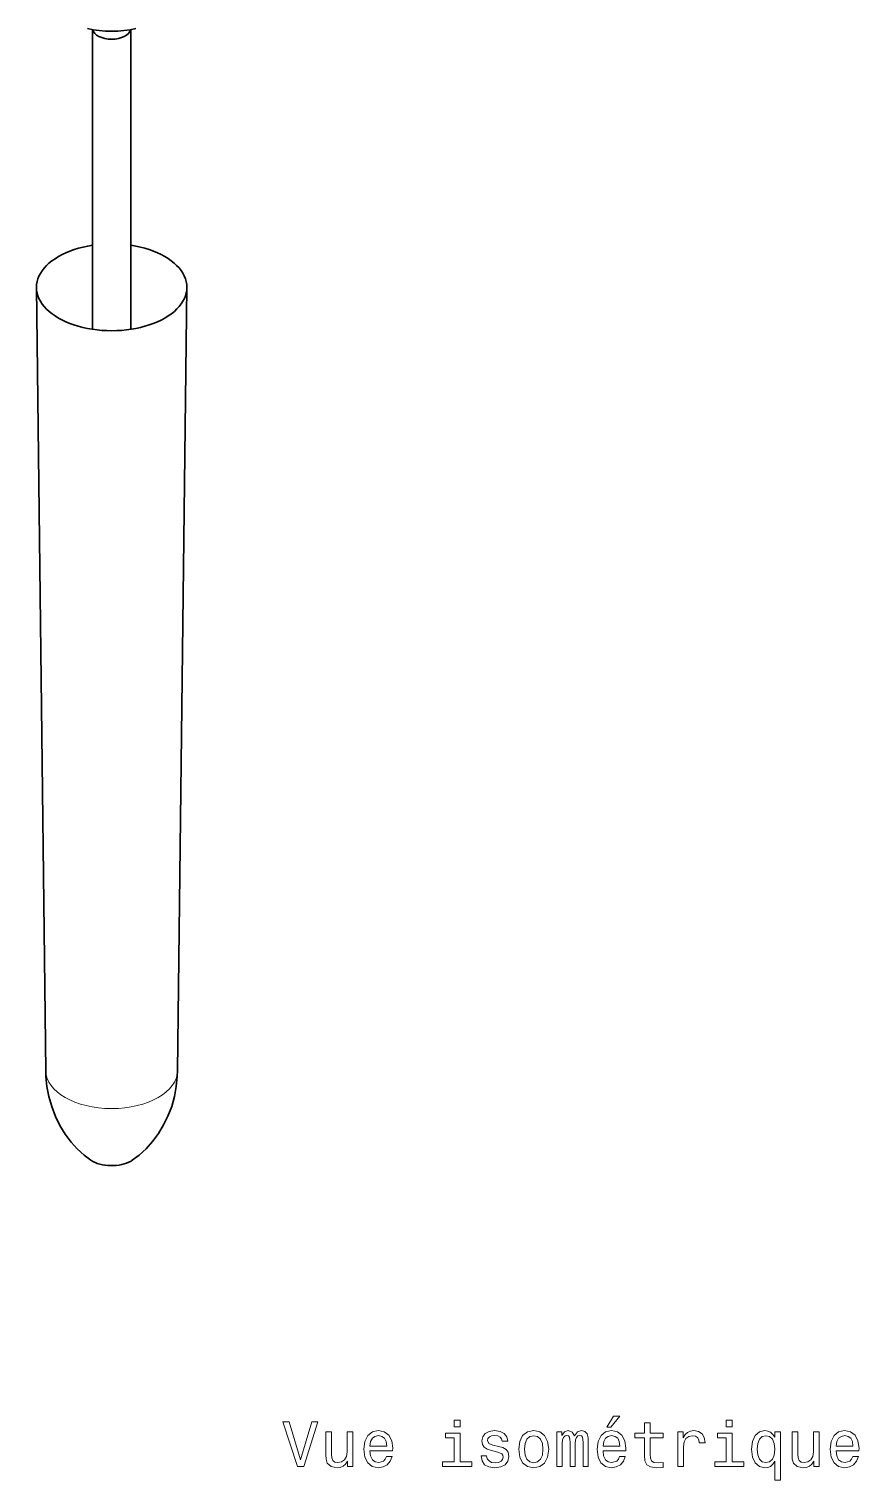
# Model space of a CAD drawing. Extents: x 291 to 1058, y 103 to 772.
# Drawn here: x 699.1 to 763.9, y 499.1 to 612.5 of the extents above; entities that cross this region are included whole.
import ezdxf

# ---------------------------------------------------------------- set-up
doc = ezdxf.new("R2010")
doc.units = 0

msp = doc.modelspace()

# ---------------------------------------------------------------- linework, layer by layer
at = {"color": 7, "lineweight": 35}
for p, q in [((704.02, 589.06), (704.02, 612.48)), ((707.02, 589.06), (707.02, 612.48)), ((700.37, 531.12), (699.64, 592.32)), ((710.67, 531.12), (711.4, 592.32))]:
    msp.add_line(p, q, dxfattribs=at)
for points in [[(703.9, 524.13), (703.37, 524.53), (702.83, 525.03), (702.36, 525.55), (701.89, 526.17), (701.48, 526.84), (701.14, 527.55), (700.84, 528.32), (700.61, 529.11), (700.46, 529.9), (700.38, 530.68), (700.37, 531.12)], [(707.13, 524.13), (707.66, 524.53), (708.21, 525.02), (708.72, 525.6), (709.18, 526.22), (709.58, 526.89), (709.91, 527.58), (710.21, 528.34), (710.42, 529.11), (710.57, 529.89), (710.65, 530.69), (710.67, 531.12)]]:
    msp.add_lwpolyline(points, dxfattribs=at)
at = {"color": 7, "lineweight": 13}
for points in [[(721.16, 503.7), (720.28, 500.72), (719.38, 503.7), (718.9, 503.7), (720.03, 500.19), (720.53, 500.19), (721.64, 503.7)], [(732.75, 503.81), (732.28, 503.81), (732.28, 503.31), (732.75, 503.31)], [(744.22, 503.27), (744.52, 503.27), (745.22, 504.13), (744.72, 504.13)], [(747.15, 502.43), (747.15, 501.08), (747.18, 500.64), (747.33, 500.33), (747.61, 500.16), (748.09, 500.1), (748.61, 500.12), (748.61, 500.51), (748.23, 500.48), (747.88, 500.52), (747.69, 500.64), (747.61, 500.85), (747.6, 501.15), (747.6, 502.43), (748.61, 502.43), (748.61, 502.81), (747.6, 502.81), (747.6, 503.6), (747.15, 503.6), (747.15, 502.81), (746.39, 502.81), (746.39, 502.43)], [(754, 503.81), (753.53, 503.81), (753.53, 503.31), (754, 503.31)], [(724.36, 502.9), (723.92, 502.9), (723.92, 501.34), (723.86, 500.98), (723.72, 500.71), (723.49, 500.55), (723.19, 500.5), (722.96, 500.54), (722.81, 500.66), (722.72, 500.87), (722.7, 501.16), (722.7, 502.9), (722.26, 502.9), (722.26, 501.12), (722.27, 500.76), (722.37, 500.47), (722.66, 500.19), (723.13, 500.1), (723.38, 500.13), (723.6, 500.22), (723.78, 500.38), (723.94, 500.61), (723.94, 500.19), (724.36, 500.19)], [(725.7, 501.42), (727.47, 501.42), (727.48, 501.63), (727.4, 502.21), (727.17, 502.64), (726.82, 502.9), (726.35, 503), (725.89, 502.9), (725.54, 502.61), (725.31, 502.16), (725.23, 501.55), (725.31, 500.93), (725.53, 500.48), (725.88, 500.19), (726.34, 500.1), (726.73, 500.16), (727.05, 500.33), (727.29, 500.61), (727.43, 500.97), (726.99, 500.97), (726.9, 500.77), (726.76, 500.62), (726.39, 500.5), (726.1, 500.55), (725.89, 500.73), (725.75, 501.02), (725.7, 501.4)], [(725.7, 501.79), (725.75, 502.14), (725.89, 502.4), (726.09, 502.55), (726.37, 502.61), (726.63, 502.55), (726.84, 502.4), (726.97, 502.14), (727.01, 501.79)], [(732.74, 500.57), (732.74, 502.81), (731.6, 502.81), (731.6, 502.43), (732.29, 502.43), (732.29, 500.57), (731.38, 500.57), (731.38, 500.19), (733.65, 500.19), (733.65, 500.57)], [(735.74, 501.77), (735.31, 501.87), (735, 501.99), (734.89, 502.23), (734.92, 502.39), (735.03, 502.51), (735.2, 502.59), (735.44, 502.62), (735.68, 502.59), (735.87, 502.5), (735.99, 502.36), (736.04, 502.18), (736.47, 502.18), (736.47, 502.19), (736.4, 502.52), (736.19, 502.78), (735.87, 502.94), (735.44, 503), (735.02, 502.94), (734.7, 502.77), (734.51, 502.52), (734.45, 502.21), (734.49, 501.91), (734.63, 501.7), (734.86, 501.55), (735.2, 501.44), (735.7, 501.32), (736, 501.19), (736.08, 501.09), (736.11, 500.94), (736.06, 500.75), (735.94, 500.61), (735.75, 500.52), (735.48, 500.49), (735.21, 500.52), (735.01, 500.63), (734.87, 500.8), (734.81, 501.04), (734.39, 501.04), (734.46, 500.63), (734.66, 500.34), (734.99, 500.16), (735.44, 500.1), (735.92, 500.16), (736.27, 500.34), (736.48, 500.62), (736.55, 500.99), (736.5, 501.31), (736.34, 501.53), (736.08, 501.67)], [(737.32, 501.55), (737.4, 500.93), (737.63, 500.48), (738, 500.19), (738.5, 500.1), (738.98, 500.19), (739.35, 500.47), (739.58, 500.92), (739.67, 501.55), (739.58, 502.16), (739.35, 502.62), (738.98, 502.9), (738.5, 503), (738, 502.9), (737.63, 502.61), (737.4, 502.16)], [(737.77, 501.55), (737.82, 502), (737.96, 502.33), (738.19, 502.53), (738.5, 502.6), (738.8, 502.53), (739.02, 502.34), (739.17, 502), (739.22, 501.55), (739.17, 501.09), (739.02, 500.76), (738.8, 500.56), (738.5, 500.49), (738.19, 500.56), (737.96, 500.76), (737.82, 501.09)], [(740.31, 500.19), (740.72, 500.19), (740.72, 502), (740.74, 502.28), (740.82, 502.47), (740.94, 502.59), (741.09, 502.63), (741.21, 502.59), (741.29, 502.49), (741.33, 502.32), (741.34, 502.1), (741.34, 500.19), (741.73, 500.19), (741.73, 502), (741.75, 502.27), (741.83, 502.47), (741.95, 502.59), (742.1, 502.63), (742.22, 502.59), (742.3, 502.49), (742.35, 502.1), (742.35, 500.19), (742.76, 500.19), (742.76, 502.06), (742.74, 502.45), (742.66, 502.75), (742.49, 502.93), (742.23, 503), (741.92, 502.9), (741.69, 502.6), (741.5, 502.89), (741.19, 503), (740.9, 502.9), (740.7, 502.61), (740.7, 502.9), (740.31, 502.9)], [(743.91, 501.42), (745.69, 501.42), (745.69, 501.63), (745.61, 502.21), (745.39, 502.64), (745.04, 502.9), (744.57, 503), (744.11, 502.9), (743.76, 502.61), (743.53, 502.16), (743.45, 501.55), (743.52, 500.93), (743.75, 500.48), (744.1, 500.19), (744.55, 500.1), (744.95, 500.16), (745.27, 500.33), (745.51, 500.61), (745.64, 500.97), (745.2, 500.97), (745.11, 500.77), (744.98, 500.62), (744.61, 500.5), (744.32, 500.55), (744.1, 500.73), (743.96, 501.02), (743.91, 501.4)], [(743.91, 501.79), (743.97, 502.14), (744.1, 502.4), (744.31, 502.55), (744.58, 502.61), (744.85, 502.55), (745.06, 502.4), (745.18, 502.14), (745.23, 501.79)], [(749.76, 500.19), (750.21, 500.19), (750.21, 501.74), (750.25, 502.12), (750.39, 502.38), (750.61, 502.54), (750.91, 502.6), (751.13, 502.56), (751.3, 502.46), (751.4, 502.29), (751.43, 502.06), (751.88, 502.06), (751.82, 502.47), (751.65, 502.76), (751.38, 502.94), (751, 503), (750.74, 502.96), (750.52, 502.86), (750.32, 502.69), (750.17, 502.45), (750.17, 502.9), (749.76, 502.9)], [(753.99, 500.57), (753.99, 502.81), (752.85, 502.81), (752.85, 502.43), (753.54, 502.43), (753.54, 500.57), (752.64, 500.57), (752.64, 500.19), (754.91, 500.19), (754.91, 500.57)], [(757.33, 502.48), (757.18, 502.71), (757, 502.87), (756.79, 502.96), (756.56, 503), (756.13, 502.9), (755.79, 502.61), (755.58, 502.16), (755.5, 501.55), (755.58, 500.94), (755.79, 500.48), (756.13, 500.19), (756.56, 500.1), (756.79, 500.13), (756.99, 500.21), (757.17, 500.37), (757.33, 500.61), (757.33, 499.14), (757.78, 499.14), (757.78, 502.9), (757.33, 502.9)], [(755.96, 501.55), (756, 502), (756.14, 502.33), (756.35, 502.53), (756.63, 502.6), (756.92, 502.53), (757.15, 502.33), (757.28, 502), (757.33, 501.55), (757.28, 501.09), (757.15, 500.76), (756.92, 500.56), (756.63, 500.5), (756.35, 500.56), (756.14, 500.76), (756, 501.1)], [(760.79, 502.9), (760.35, 502.9), (760.35, 501.34), (760.3, 500.98), (760.15, 500.71), (759.92, 500.55), (759.63, 500.5), (759.39, 500.54), (759.24, 500.66), (759.15, 500.87), (759.13, 501.16), (759.13, 502.9), (758.69, 502.9), (758.69, 501.12), (758.7, 500.76), (758.8, 500.47), (759.09, 500.19), (759.56, 500.1), (759.81, 500.13), (760.03, 500.22), (760.22, 500.38), (760.37, 500.61), (760.37, 500.19), (760.79, 500.19)], [(762.13, 501.42), (763.9, 501.42), (763.91, 501.63), (763.83, 502.21), (763.61, 502.64), (763.25, 502.9), (762.78, 503), (762.32, 502.9), (761.97, 502.61), (761.74, 502.16), (761.66, 501.55), (761.74, 500.93), (761.97, 500.48), (762.31, 500.19), (762.77, 500.1), (763.16, 500.16), (763.48, 500.33), (763.72, 500.61), (763.86, 500.97), (763.42, 500.97), (763.33, 500.77), (763.2, 500.62), (762.82, 500.5), (762.54, 500.55), (762.32, 500.73), (762.18, 501.02), (762.13, 501.4)], [(762.13, 501.79), (762.18, 502.14), (762.32, 502.4), (762.53, 502.55), (762.8, 502.61), (763.07, 502.55), (763.27, 502.4), (763.4, 502.14), (763.44, 501.79)]]:
    msp.add_lwpolyline(points, close=True, dxfattribs=at)
at = {"color": 7, "lineweight": 35}
for centre, major_axis, start_param, end_param in [((705.52, 615.24), (-5.01, 0), 1.18182, 1.959773), ((705.52, 612.59), (1.5, 0), 3.27192, 6.152858), ((705.52, 612.59), (-1.5, 0), 0.130327, 3.011266), ((705.52, 592.34), (-5.88, 0), 4.970342, 5.497787), ((705.52, 592.34), (-5.88, 0), 2.356194, 4.454436), ((705.52, 592.34), (-5.88, 0), 5.497787, 8.63938), ((705.52, 524.94), (-2.14, 0), 0.71148, 2.356194), ((705.52, 524.94), (-2.14, 0), 2.356194, 2.430076)]:
    msp.add_ellipse(centre, major_axis=major_axis, ratio=0.57735, start_param=start_param, end_param=end_param, dxfattribs=at)
at = {"color": 7, "lineweight": 13}
msp.add_ellipse((705.52, 531.14), major_axis=(-5.15, 0), ratio=0.57735, start_param=0.006857, end_param=3.134661, dxfattribs=at)

doc.saveas('drawing.dxf')
